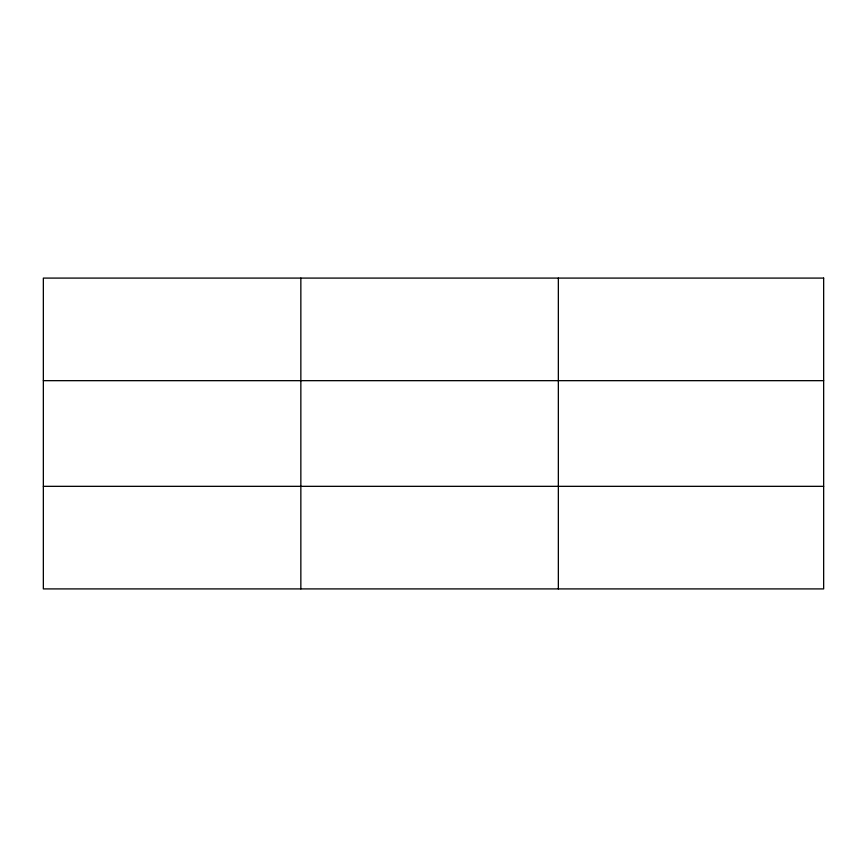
<?xml version="1.0" encoding="UTF-8"?>
<svg xmlns="http://www.w3.org/2000/svg" width="867" height="867" viewBox="0 0 867 867"><rect width="100%" height="100%" fill="white"/><g stroke="black" fill="none" stroke-linecap="round" stroke-linejoin="round"><path stroke-width="1.3" d="M300.849 278.09L300.849 588.91M558.348 278.09L558.348 588.91M43.35 380.667L823.65 380.667M43.35 486.333L823.65 486.333M823.65 278.09L823.65 588.91L43.35 588.91L43.35 278.09L823.65 278.09"/></g></svg>
